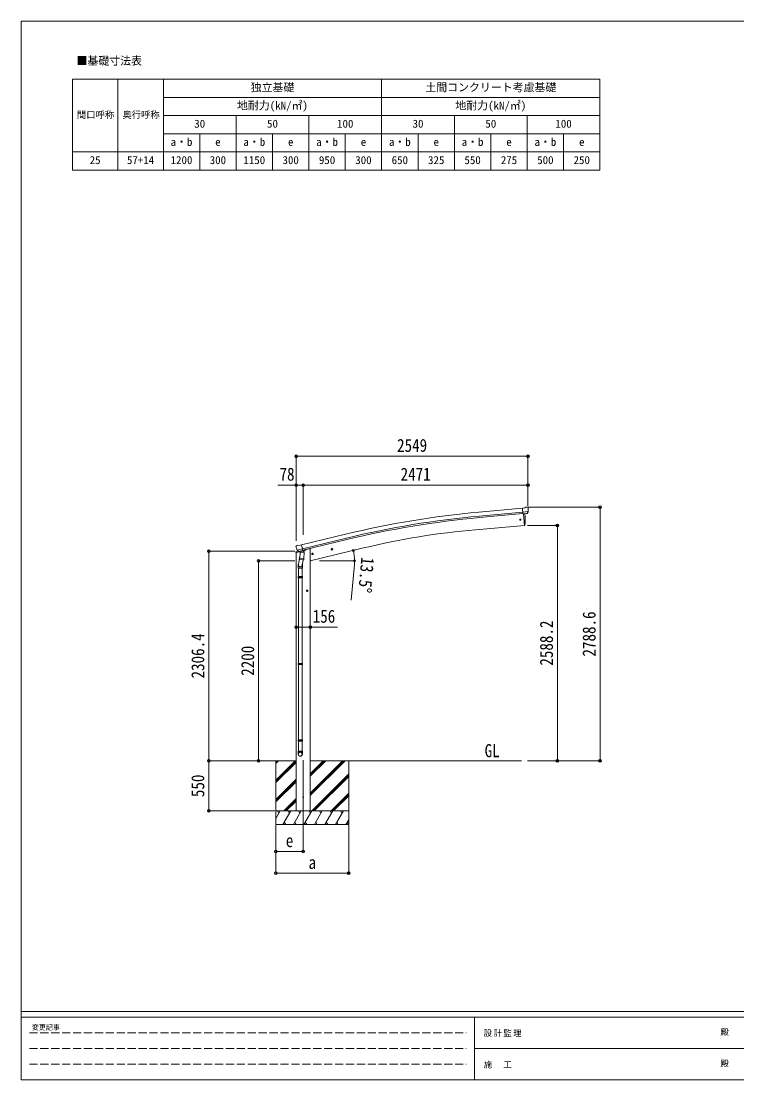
# Model space of a CAD drawing. Units: millimetres at full size, sheet at 1:30. Extents: x -8385 to 8479, y -5853 to 5787.
# Drawn here: x -8385 to -518, y -5853 to 5787 of the extents above; entities that cross this region are included whole.
import ezdxf
from ezdxf.enums import TextEntityAlignment as Align

# ---------------------------------------------------------------- set-up
doc = ezdxf.new("R2010")
doc.units = ezdxf.units.MM
doc.header["$LTSCALE"] = 30
doc.header["$PDMODE"] = 32
doc.header["$PDSIZE"] = 30
doc.linetypes.add('DASHED3', pattern=[4, 3, -1])
for name, color, linetype, lineweight in [('0-0_0', 7, 'Continuous', 9), ('0-1_本体', 4, 'Continuous', 9), ('0-2_部品', 7, 'Continuous', 9), ('0-8_PARTS2', 2, 'Continuous', 9), ('0-A_寸法', 6, 'Continuous', 9), ('0-F_PARTS1', 7, 'Continuous', 18), ('F-0_240', 7, 'Continuous', 9)]:
    doc.layers.add(name, color=color, linetype=linetype, lineweight=lineweight)
doc.styles.add('ＭＳ ゴシック', font='')
doc.styles.get('ＭＳ ゴシック').set_extended_font_data('MS Gothic')

msp = doc.modelspace()

# ---------------------------------------------------------------- linework, layer by layer
at = {"layer": '0-0_0', "color": 6}
for p, q in [((-2022.08, -2345.47), (-2022.08, 443.13)), ((-2491.09, 242.73), (-2491.09, -2345.47))]:
    msp.add_line(p, q, dxfattribs=at)
at = {"layer": '0-0_0'}
for p, q in [((-5959.12, -2345.47), (-5362.79, -2345.47)), ((-5585.04, -2345.47), (-5585.04, -3045.47)), ((-5585.04, -2556.7), (-5373.81, -2345.47)), ((-5585.04, -2372.85), (-5557.65, -2345.47)), ((-5585.04, -2358.71), (-5571.8, -2345.47)), ((-5585.04, -2570.84), (-5362.79, -2348.59)), ((-5585.04, -2584.98), (-5362.79, -2362.74)), ((-5207.29, -2345.47), (-2885.19, -2345.47)), ((-5207.29, -2727.73), (-4825.02, -2345.47)), ((-5207.29, -2699.45), (-4853.31, -2345.47)), ((-5207.29, -2713.59), (-4839.16, -2345.47)), ((-5207.29, -2515.6), (-5037.15, -2345.47)), ((-5207.29, -2501.46), (-5051.3, -2345.47)), ((-5207.29, -2487.32), (-5065.44, -2345.47)), ((-4785.04, -2345.47), (-4785.04, -3045.47)), ((-5585.04, -2768.83), (-5362.79, -2546.58)), ((-5585.04, -2782.97), (-5362.79, -2560.73)), ((-5191.18, -2895.47), (-4785.04, -2489.33)), ((-5177.04, -2895.47), (-4785.04, -2503.48)), ((-5162.89, -2895.47), (-4785.04, -2517.62)), ((-5585.04, -2797.12), (-5362.79, -2574.87)), ((-5499.55, -2895.47), (-5362.79, -2758.71)), ((-5485.4, -2895.47), (-5362.79, -2772.86)), ((-5471.26, -2895.47), (-5362.79, -2787)), ((-4979.05, -2895.47), (-4785.04, -2701.46)), ((-4964.9, -2895.47), (-4785.04, -2715.61)), ((-4950.76, -2895.47), (-4785.04, -2729.75)), ((-4785.04, -2895.47), (-5585.04, -2895.47)), ((-5585.04, -2979.3), (-5536.64, -2895.47)), ((-5551.64, -2921.45), (-5566.64, -2895.47)), ((-5507.77, -3045.47), (-5421.17, -2895.47)), ((-5436.17, -2921.45), (-5451.17, -2895.47)), ((-5392.3, -3045.47), (-5305.7, -2895.47)), ((-5320.7, -2921.45), (-5335.7, -2895.47)), ((-5276.83, -3045.47), (-5190.23, -2895.47)), ((-5205.23, -2921.45), (-5220.23, -2895.47)), ((-5161.36, -3045.47), (-5074.76, -2895.47)), ((-5089.76, -2921.45), (-5104.76, -2895.47)), ((-5045.89, -3045.47), (-4959.29, -2895.47)), ((-4989.29, -2895.47), (-4974.29, -2921.45)), ((-4930.42, -3045.47), (-4843.82, -2895.47)), ((-4858.82, -2921.45), (-4873.82, -2895.47)), ((-5492.77, -3019.49), (-5477.77, -3045.47)), ((-5377.3, -3019.49), (-5362.3, -3045.47)), ((-5261.83, -3019.49), (-5246.83, -3045.47)), ((-5146.36, -3019.49), (-5131.36, -3045.47)), ((-5030.89, -3019.49), (-5015.89, -3045.47)), ((-4915.42, -3019.49), (-4900.42, -3045.47)), ((-4814.95, -3045.47), (-4785.04, -2993.66)), ((-4799.95, -3019.49), (-4784.95, -3045.47)), ((-5585.04, -3045.47), (-4785.04, -3045.47))]:
    msp.add_line(p, q, dxfattribs=at)
at = {"layer": '0-1_本体'}
for p, q in [((-2875.41, 432.33), (-3352.72, 389.05)), ((-2871.65, 389.34), (-3348.83, 346.07)), ((-2870.18, 372.56), (-3347.31, 329.3)), ((-2862.96, 370.35), (-2851.8, 242.74)), ((-3389.74, 195.68), (-2851.8, 242.74)), ((-5302.26, 28.12), (-4819.39, 145.6)), ((-5292.19, -13.85), (-4809.19, 103.67)), ((-5288.26, -30.22), (-4805.2, 87.3)), ((-5362.29, -55.18), (-5362.29, -2895.47)), ((-5206.79, -145.47), (-4621.11, -4.86)), ((-5206.79, -15.47), (-5206.79, -2895.47))]:
    msp.add_line(p, q, dxfattribs=at)
at = {"layer": '0-1_本体', "color": 6}
msp.add_line((-5206.79, -875.65), (-5362.79, -875.65), dxfattribs=at)
at = {"layer": '0-1_本体'}
msp.add_lwpolyline([(-5206.79, -15.47), (-5226.79, -15.47), (-5260.3, -23.52)], dxfattribs=at)
for centre, radius, start, end in [((-2448.02, -9600.87), 10030.81, 95.17465, 103.67464), ((-2448.02, -9600.87), 9987.65, 95.17465, 103.67464), ((-2448.02, -9600.87), 9970.81, 95.17465, 103.67464), ((-2656.12, -8189.64), 8417.35, 95.00001, 103.5)]:
    msp.add_arc(centre, radius, start, end, dxfattribs=at)
at = {"layer": '0-2_部品'}
for p, q in [((-2849.03, 436.78), (-2875.6, 434.46)), ((-2869.94, 369.79), (-2875.6, 434.46)), ((-2812.73, 394.49), (-2871.65, 389.34)), ((-2859.98, 370.67), (-2869.94, 369.79)), ((-2862.97, 370.4), (-2851.8, 242.8)), ((-2849.03, 436.78), (-2837.31, 443.55)), ((-2822.41, 445.13), (-2836.07, 443.94)), ((-2826.37, 373.61), (-2834.08, 372.93)), ((-2823.98, 375), (-2813.05, 393.94)), ((-2813.27, 439.38), (-2818.76, 443.98)), ((-2812.21, 437.34), (-2812.09, 436)), ((-2851.8, 242.8), (-2849.74, 243.05)), ((-5364.22, 12.54), (-5363.95, 11.39)), ((-5360, 21.11), (-5363.86, 14.82)), ((-5356.91, 23.36), (-5343.72, 26.53)), ((-5329.17, 23.85), (-5342.43, 26.55)), ((-5329.17, 23.85), (-5303.23, 30.08)), ((-5365.35, -55.79), (-5322.64, -45.54)), ((-5365.35, -48.9), (-5365.35, -55.79)), ((-5336.84, -39.69), (-5363.05, -45.99)), ((-5350.17, -27.77), (-5292.66, -13.96)), ((-5333.32, -42.68), (-5349.69, -28.19)), ((-5321.72, -92.2), (-5337.64, -188.37)), ((-5330.61, -43.24), (-5323.09, -41.44)), ((-5329.77, -43.14), (-5328.24, -42.77)), ((-5328.24, -42.77), (-5291.54, -33.96)), ((-5326.4, -43), (-5326.45, -43.74)), ((-5325.7, -44.78), (-5299.88, -51.22)), ((-5318.78, -50.13), (-5323.46, -116.96)), ((-5273.09, -53.32), (-5318.78, -50.13)), ((-5317.01, -46.95), (-5317.24, -50.23)), ((-5297.49, -35.78), (-5298.51, -50.39)), ((-5291.54, -33.96), (-5290.01, -33.59)), ((-5288.45, -31.49), (-5287.51, -31.55)), ((-5287.51, -31.55), (-5274.2, -46.87)), ((-5283.52, -36.15), (-5264.63, -31.61)), ((-5277.77, -120.16), (-5273.09, -53.32)), ((-5274.2, -46.87), (-5274.64, -53.21)), ((-5260.8, -23.44), (-5260.8, -26.75)), ((-5192.48, -73.01), (-5173.03, -68.34)), ((-5187.92, -65.23), (-5190.05, -72.43)), ((-5180.62, -63.48), (-5187.92, -65.23)), ((-5180.42, -80.4), (-5185.09, -60.95)), ((-5175.45, -68.93), (-5180.62, -63.48)), ((-5177.59, -76.12), (-5175.45, -68.93)), ((-4978.55, -21.65), (-4959.11, -16.99)), ((-4974, -13.88), (-4976.13, -21.07)), ((-4966.7, -12.12), (-4974, -13.88)), ((-4966.5, -29.04), (-4971.16, -9.6)), ((-4961.53, -17.57), (-4966.7, -12.12)), ((-4963.66, -24.76), (-4961.53, -17.57)), ((-5339.79, -225.53), (-5339.79, -191.18)), ((-5293.79, -225.53), (-5339.79, -225.53)), ((-5337.79, -225.53), (-5337.79, -319.53)), ((-5324.31, -129.43), (-5323.44, -116.96)), ((-5323.92, -130.79), (-5323.92, -130.79)), ((-5277.77, -120.16), (-5323.46, -116.96)), ((-5322.47, -131.57), (-5280.77, -134.48)), ((-5286.2, -134.1), (-5296.93, -197.69)), ((-5295.79, -225.53), (-5295.79, -319.53)), ((-5293.79, -190.87), (-5293.79, -225.53)), ((-5277.78, -120.16), (-5278.67, -132.85)), ((-5339.79, -321.53), (-5338.79, -319.53)), ((-5293.79, -321.53), (-5339.79, -321.53)), ((-5293.79, -329.53), (-5339.79, -329.53)), ((-5294.79, -319.53), (-5338.79, -319.53)), ((-5294.79, -331.53), (-5338.79, -331.53)), ((-5337.79, -331.53), (-5337.79, -1275.72)), ((-5295.79, -331.53), (-5295.79, -1275.72)), ((-5293.79, -321.53), (-5294.79, -319.53)), ((-5293.79, -329.53), (-5294.79, -331.53)), ((-5293.79, -321.53), (-5293.79, -329.53)), ((-5241.29, -485.59), (-5241.29, -465.59)), ((-5231.29, -475.59), (-5251.29, -475.59)), ((-5241.29, -468.09), (-5247.79, -471.84)), ((-5247.79, -471.84), (-5247.79, -479.34)), ((-5247.79, -479.34), (-5241.29, -483.1)), ((-5234.79, -471.84), (-5241.29, -468.09)), ((-5339.79, -1277.72), (-5338.79, -1275.72)), ((-5293.79, -1277.72), (-5339.79, -1277.72)), ((-5294.79, -1275.72), (-5338.79, -1275.72)), ((-5293.79, -1277.72), (-5294.79, -1275.72)), ((-5293.79, -1277.72), (-5293.79, -1285.72)), ((-5293.79, -1285.72), (-5339.79, -1285.72)), ((-5294.79, -1287.72), (-5338.79, -1287.72)), ((-5337.79, -1287.72), (-5337.79, -2115.9)), ((-5295.79, -1287.72), (-5295.79, -2115.9)), ((-5293.79, -1285.72), (-5294.79, -1287.72)), ((-5339.79, -2117.9), (-5338.79, -2115.9)), ((-5293.79, -2117.9), (-5339.79, -2117.9)), ((-5293.79, -2125.9), (-5339.79, -2125.9)), ((-5294.79, -2115.9), (-5338.79, -2115.9)), ((-5294.79, -2127.9), (-5338.79, -2127.9)), ((-5337.79, -2127.9), (-5337.79, -2237.9)), ((-5295.79, -2127.9), (-5295.79, -2237.9)), ((-5293.79, -2117.9), (-5294.79, -2115.9)), ((-5293.79, -2125.9), (-5294.79, -2127.9)), ((-5293.79, -2117.9), (-5293.79, -2125.9)), ((-5339.79, -2272.05), (-5339.79, -2237.9)), ((-5293.79, -2237.9), (-5339.79, -2237.9)), ((-5293.79, -2272.05), (-5293.79, -2237.9))]:
    msp.add_line(p, q, dxfattribs=at)
for points in [[(-2859.98, 370.67), (-2859.71, 370.6), (-2834.33, 372.82), (-2834.08, 372.93)], [(-2812.66, 395.12), (-2812.95, 394.14), (-2813.05, 393.94)], [(-5297.81, -35.37), (-5288.08, -33.04), (-5303.23, 30.08)], [(-5350.44, -27.19), (-5349.85, -28.03), (-5349.69, -28.19)], [(-5297.81, -35.37), (-5298.04, -35.52), (-5322.81, -41.47), (-5323.09, -41.44)], [(-5190.05, -72.43), (-5184.88, -77.87), (-5177.59, -76.12)], [(-4976.13, -21.07), (-4970.96, -26.52), (-4963.66, -24.76)], [(-5339.79, -321.53), (-5339.79, -329.53), (-5338.79, -331.53)], [(-5241.29, -483.1), (-5234.79, -479.34), (-5234.79, -471.84)], [(-5339.79, -1277.72), (-5339.79, -1285.72), (-5338.79, -1287.72)], [(-5339.79, -2117.9), (-5339.79, -2125.9), (-5338.79, -2127.9)]]:
    msp.add_lwpolyline(points, dxfattribs=at)
for centre, radius in [((-2897.49, 306.06), 6.5), ((-5182.75, -70.68), 8.5), ((-5182.75, -70.68), 7.7), ((-5182.75, -70.68), 6.5), ((-4968.83, -19.32), 8.5), ((-4968.83, -19.32), 7.7), ((-4968.83, -19.32), 6.5), ((-5241.29, -475.59), 8.5), ((-5241.29, -475.59), 7.7), ((-5241.29, -475.59), 6.5)]:
    msp.add_circle(centre, radius, dxfattribs=at)
at = {"layer": '0-2_部品', "color": 4}
msp.add_circle((-5284.79, -2745.47), 4.5, dxfattribs=at)
at = {"layer": '0-2_部品'}
for centre, radius, start, end in [((-3745.57, 298.62), 900, 356.63919, 4.64986), ((-2835.81, 440.95), 3, 95, 120), ((-2821.97, 440.15), 5, 50.00648, 94.99352), ((-3013.72, 418.36), 202.4, 353.4085, 5), ((-2850.11, 246.03), 3, 277, 356.63919), ((-5167.14, 58.64), 202.4, 193.5, 205.09125), ((-5355.74, 18.5), 5, 103.5, 148.5), ((-5343.02, 23.61), 3, 78.5, 103.5), ((-5362.35, -48.9), 3, 103.5, 180), ((-5329.89, -42.65), 0.5, 248.23754, 283.5), ((-5326.9, -42.96), 0.5, 356, 103.5), ((-5325.46, -43.81), 1, 176, 256), ((-5299.53, -50.25), 1.03, 250.03897, 351.96569), ((-5296.89, -35.86), 0.604, 100.59842, 172.20595), ((-5290.12, -33.11), 0.5, 283.5, 318.76246), ((-5265.8, -26.75), 5, 283.5, 0), ((-5309.79, -191.18), 30, 177.45142, 180), ((-5322.37, -129.6), 1.95, 175.04017, 217.47766), ((-5322.33, -129.57), 2, 217.40962, 266), ((-5280.63, -132.49), 2, 266, 349.46843)]:
    msp.add_arc(centre, radius, start, end, dxfattribs=at)
for centre, major_axis, ratio, start_param, end_param in [((-2826.64, 376.6), (1.62, -2.54), 0.997631, 5.80419048, 5.89294842), ((-2826.71, 376.71), (-3.5, 2.17), 0.650902, 2.11455212, 2.18736272), ((-2826.58, 376.51), (1.62, -2.54), 0.997631, 5.96575902, 6.76218013), ((-2807.88, 441.38), (-15.35, 3.44), 0.101033, 5.97514262, 5.97537366), ((-2815.2, 437.08), (2.71, -1.31), 0.997474, 0.53665673, 1.32256522), ((-5361.3, 13.25), (-1.57, -2.57), 0.99628, 4.71238898, 5.49965061), ((-5331.33, -40.42), (-0.73, -2.92), 0.997631, 5.80419048, 6.60061159), ((-5331.27, -40.2), (2.63, 3.16), 0.650902, 4.09582259, 4.16863319), ((-5331.3, -40.32), (-0.73, -2.92), 0.997631, 0.39023689, 0.47899483), ((-5316.79, -190.87), (23, 0), 0.996195, 2.55602575, 6.56630284), ((-5316.79, -190.87), (21, 0), 0.996195, 2.93491471, 5.95123941), ((-5316.79, -2270.3), (-23, 0), 0.996195, 3.14159265, 6.28318531), ((-5316.79, -2272.05), (-23, 0), 0.996195, 3.14159265, 6.28318531), ((-5316.79, -2272.05), (0, -23.43), 0.981806, 4.71238898, 7.85398163)]:
    msp.add_ellipse(centre, major_axis=major_axis, ratio=ratio, start_param=start_param, end_param=end_param, dxfattribs=at)
msp.add_ellipse((-5316.79, -2272.05), major_axis=(21, 0), ratio=0.996195, dxfattribs=at)
at = {"layer": '0-8_PARTS2'}
msp.add_line((-5284.79, -2336.26), (-5284.79, -3095.47), dxfattribs=at)
at = {"layer": '0-A_寸法'}
for p, q in [((-5362.79, 1002.89), (-2813.79, 1002.89)), ((-2813.79, 1002.89), (-2813.79, 686.27)), ((-5362.79, 686.27), (-5362.79, 74.04)), ((-5362.79, 686.27), (-5284.79, 686.27)), ((-5284.79, 686.27), (-5284.79, 138.41)), ((-5284.79, 686.27), (-2813.79, 686.27)), ((-2813.79, 686.27), (-2813.79, 457.26)), ((-2022.08, 443.13), (-2819.92, 443.13)), ((-2491.09, 242.73), (-2819.92, 242.73)), ((-6323.36, -2345.47), (-6323.36, -39.07)), ((-6323.36, -39.07), (-5378.28, -39.07)), ((-5775.39, -2345.47), (-5775.39, -145.47)), ((-5775.39, -145.47), (-5378.28, -145.47)), ((-5106.29, -145.47), (-4719.43, -145.47)), ((-4722.29, -187.93), (-4756.65, -580.43)), ((-5206.79, -875.65), (-4906.79, -875.65)), ((-6323.36, -2345.47), (-5595.25, -2345.47)), ((-6323.36, -2895.47), (-6323.36, -2345.47)), ((-2491.09, -2345.47), (-2819.92, -2345.47)), ((-2022.08, -2345.47), (-2491.09, -2345.47)), ((-6323.36, -2895.47), (-5595.25, -2895.47)), ((-5585.04, -3581.84), (-5585.04, -3052.89)), ((-5585.04, -3341.86), (-5585.04, -3052.89)), ((-5284.79, -3341.86), (-5284.79, -3052.89)), ((-4785.04, -3581.84), (-4785.04, -3052.89)), ((-5284.79, -3341.86), (-5585.04, -3341.86)), ((-5585.04, -3581.84), (-4785.04, -3581.84))]:
    msp.add_line(p, q, dxfattribs=at)
msp.add_lwpolyline([(-5362.79, 1002.89), (-5362.79, 686.27), (-5562.79, 686.27)], dxfattribs=at)
for centre in [(-4733.88, -31.82), (-4720.43, -145.47)]:
    msp.add_circle(centre, 10.62, dxfattribs=at)
for start, end in [(0, 13.5), (354.99678, 0)]:
    msp.add_arc((-5207.29, -145.47), 486.86, start, end, dxfattribs=at)
for p in [(-5362.79, 1002.89), (-2813.79, 1002.89), (-5362.79, 686.27), (-5284.79, 686.27), (-2813.79, 686.27), (-2022.08, 443.13), (-2491.09, 242.73), (-6323.36, -39.07), (-5775.39, -145.47), (-5362.79, -875.65), (-5206.79, -875.65), (-6323.36, -2345.47), (-5775.39, -2345.47), (-2491.09, -2345.47), (-2022.08, -2345.47), (-6323.36, -2895.47), (-5585.04, -3341.86), (-5284.79, -3341.86), (-5585.04, -3581.84), (-4785.04, -3581.84)]:
    msp.add_point(p, dxfattribs=at)
at = {"layer": '0-F_PARTS1'}
for p, q in [((-7822.51, 5149.54), (-2022.51, 5149.54)), ((-7822.51, 5149.54), (-7822.51, 4149.54)), ((-7322.51, 5149.54), (-7322.51, 4149.54)), ((-4422.51, 5149.54), (-4422.51, 4149.54)), ((-6822.51, 4949.54), (-2022.51, 4949.54)), ((-6822.51, 4749.54), (-2022.51, 4749.54)), ((-3622.51, 4749.54), (-3622.51, 4149.54)), ((-6822.51, 4549.54), (-2022.51, 4549.54)), ((-3222.51, 4549.54), (-3222.51, 4149.54)), ((-2422.51, 4549.54), (-2422.51, 4149.54))]:
    msp.add_line(p, q, dxfattribs=at)
for points in [[(-6822.51, 5149.54), (-6822.51, 4949.54), (-6822.51, 4349.54), (-6822.51, 4149.54)], [(-2022.51, 5149.54), (-2022.51, 4549.54), (-2022.51, 4149.54)], [(-6022.51, 4749.54), (-6022.51, 4549.54), (-6022.51, 4149.54)], [(-5222.51, 4749.54), (-5222.51, 4549.54), (-5222.51, 4149.54)], [(-2822.51, 4749.54), (-2822.51, 4349.54), (-2822.51, 4149.54)], [(-6422.51, 4549.54), (-6422.51, 4349.54), (-6422.51, 4149.54)], [(-5622.51, 4549.54), (-5622.51, 4349.54), (-5622.51, 4149.54)], [(-4822.51, 4549.54), (-4822.51, 4349.54), (-4822.51, 4149.54)], [(-4022.51, 4549.54), (-4022.51, 4349.54), (-4022.51, 4149.54)], [(-7822.51, 4349.54), (-6822.51, 4349.54), (-2022.51, 4349.54)], [(-7822.51, 4149.54), (-7322.51, 4149.54), (-4422.51, 4149.54), (-2822.51, 4149.54), (-2022.51, 4149.54)]]:
    msp.add_lwpolyline(points, dxfattribs=at)
at = {"layer": 'F-0_240', "color": 5}
for p, q in [((-8385.45, 5787.34), (-8385.45, -5852.66)), ((-8385.45, 5787.34), (8054.55, 5787.34)), ((-8385.45, -5102.66), (8054.55, -5102.66)), ((-8385.45, -5162.66), (5387.79, -5162.66)), ((-3402.21, -5162.66), (-3402.21, -5852.66)), ((-3402.21, -5507.66), (2747.79, -5507.66)), ((-8385.45, -5852.66), (8054.55, -5852.66))]:
    msp.add_line(p, q, dxfattribs=at)
at = {"layer": 'F-0_240', "color": 4, "linetype": 'DASHED3'}
for p, q in [((-8295.46, -5335.16), (-3492.21, -5335.16)), ((-8295.46, -5507.66), (-3492.21, -5507.66)), ((-8295.46, -5680.16), (-3492.21, -5680.16))]:
    msp.add_line(p, q, dxfattribs=at)

# ---------------------------------------------------------------- texts
at = {"layer": '0-0_0', "style": 'ＭＳ ゴシック', "width": 0.85}
msp.add_text('GL', height=143, dxfattribs=at).set_placement((-3290.09, -2347.91), align=Align.BOTTOM_LEFT)
at = {"layer": '0-A_寸法', "color": 7, "style": 'ＭＳ ゴシック', "width": 0.85}
for s, p in [('2549', (-4253.29, 1008.89)), ('78', (-5545.29, 692.27)), ('2471', (-4214.29, 692.27)), ('156', (-5180.54, -869.65)), ('e', (-5476.29, -3336.86)), ('a', (-5226.29, -3576.84))]:
    msp.add_text(s, height=143, dxfattribs=at).set_placement(p, align=Align.BOTTOM_LEFT)
for s, rotation, p in [('13.5°', 264.997, (-4688.07, -98.07)), ('2588.2', 90, (-2497.09, -1298.87)), ('2788.6', 90, (-2028.08, -1198.67)), ('2306.4', 90, (-6329.36, -1439.77)), ('2200', 90, (-5781.39, -1410.47)), ('550', 90, (-6329.36, -2744.22))]:
    msp.add_text(s, height=143, rotation=rotation, dxfattribs=at).set_placement(p, align=Align.BOTTOM_LEFT)
at = {"layer": '0-F_PARTS1', "style": 'ＭＳ ゴシック'}
for s, height, p in [('■基礎寸法表', 87.98, (-7777.21, 5280.97)), ('独立基礎', 87.98, (-5862.51, 4989.54)), ('土間コンクリート考慮基礎', 87.98, (-3942.51, 4989.54)), ('地耐力(kN/㎡)', 87.98, (-6012.51, 4789.54)), ('地耐力(kN/㎡)', 87.98, (-3612.51, 4789.54)), ('間口呼称', 73.31, (-7772.51, 4699.54)), ('奥行呼称', 73.31, (-7272.51, 4699.54)), ('30', 87.98, (-6482.51, 4589.54)), ('50', 87.98, (-5682.51, 4589.54)), ('100', 87.98, (-4912.51, 4589.54)), ('30', 87.98, (-4082.51, 4589.54)), ('50', 87.98, (-3282.51, 4589.54)), ('100', 87.98, (-2512.51, 4589.54)), ('a・b', 87.98, (-6742.51, 4389.54)), ('e', 87.98, (-6252.51, 4389.54)), ('a・b', 87.98, (-5942.51, 4389.54)), ('e', 87.98, (-5452.51, 4389.54)), ('a・b', 87.98, (-5142.51, 4389.54)), ('e', 87.98, (-4652.51, 4389.54)), ('a・b', 87.98, (-4342.51, 4389.54)), ('e', 87.98, (-3852.51, 4389.54)), ('a・b', 87.98, (-3542.51, 4389.54)), ('e', 87.98, (-3052.51, 4389.54)), ('a・b', 87.98, (-2742.51, 4389.54)), ('e', 87.98, (-2252.51, 4389.54)), ('25', 87.98, (-7632.51, 4189.54)), ('57+14', 87.98, (-7222.51, 4189.54)), ('1200', 87.98, (-6742.51, 4189.54)), ('300', 87.98, (-6312.51, 4189.54)), ('1150', 87.98, (-5942.51, 4189.54)), ('300', 87.98, (-5512.51, 4189.54)), ('950', 87.98, (-5112.51, 4189.54)), ('300', 87.98, (-4712.51, 4189.54)), ('650', 87.98, (-4312.51, 4189.54)), ('325', 87.98, (-3912.51, 4189.54)), ('550', 87.98, (-3512.51, 4189.54)), ('275', 87.98, (-3112.51, 4189.54)), ('500', 87.98, (-2712.51, 4189.54)), ('250', 87.98, (-2312.51, 4189.54))]:
    msp.add_text(s, height=height, dxfattribs=at).set_placement(p, align=Align.BOTTOM_LEFT)
at = {"layer": 'F-0_240', "style": 'ＭＳ ゴシック'}
for s, height, p in [('変更記事', 54.99, (-8268.23, -5320.16)), ('殿', 65.98, (-697.92, -5380.16)), ('殿', 65.98, (-697.92, -5725.16))]:
    msp.add_text(s, height=height, dxfattribs=at).set_placement(p, align=Align.BOTTOM_LEFT)
at = {"layer": 'F-0_240', "char_height": 65.98, "attachment_point": 7, "style": 'ＭＳ ゴシック'}
for s, insert in [('\\T1.17;設計監理', (-3300.89, -5380.16)), ('\\T1.17;施\u3000工', (-3300.89, -5725.16))]:
    msp.add_mtext(s, dxfattribs=dict(at, insert=insert))

doc.saveas('drawing.dxf')
